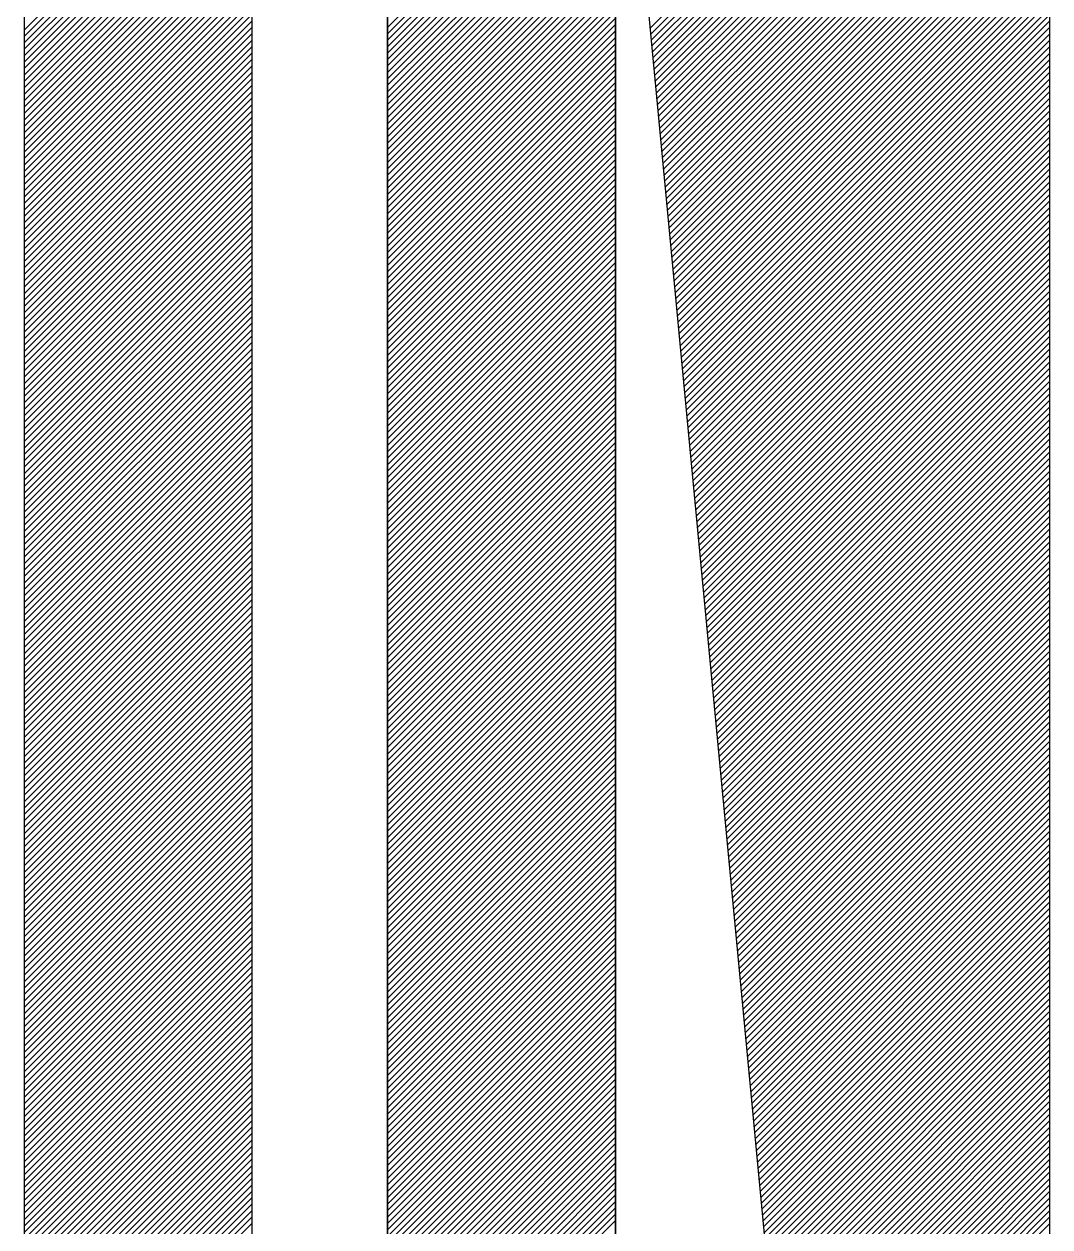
# Model space of a CAD drawing. Header units: inches. Extents: x 985 to 11353, y 526 to 2181.
# Drawn here: x 5990.743 to 5994.973, y 1159.216 to 1164.176 of the extents above; entities that cross this region are included whole.
import ezdxf

# ---------------------------------------------------------------- set-up
doc = ezdxf.new("R2010")
doc.units = ezdxf.units.IN
doc.header["$MEASUREMENT"] = 0
doc.layers.add('CABLE ROUTE FOR TOTAL PLANE-EMBED 2_DWG$0$SILICAGEL BORDER', color=7, linetype='Continuous')
doc.layers.add('ONDOCS', color=7, linetype='Continuous', lineweight=0)

# ---------------------------------------------------------------- blocks, each defined once
blk = doc.blocks.new('240A1')
at = {"layer": 'ONDOCS', "color": 7, "linetype": 'Continuous', "lineweight": -3, "ltscale": 100}
for p, q in [((1046100.4096, 286297.9163), (1046101.289, 286298.7958)), ((1046100.4108, 286297.9034), (1046101.289, 286298.7816)), ((1046100.412, 286297.8905), (1046101.289, 286298.7675)), ((1046100.4133, 286297.8776), (1046101.289, 286298.7533)), ((1046100.4145, 286297.8646), (1046101.289, 286298.7392)), ((1046100.4157, 286297.8517), (1046101.289, 286298.7251)), ((1046100.4169, 286297.8388), (1046101.289, 286298.7109)), ((1046100.4182, 286297.8259), (1046101.289, 286298.6968)), ((1046100.4194, 286297.813), (1046101.289, 286298.6826)), ((1046100.4206, 286297.8001), (1046101.289, 286298.6685)), ((1046100.4218, 286297.7871), (1046101.289, 286298.6543)), ((1046100.4231, 286297.7742), (1046101.289, 286298.6402)), ((1046100.4243, 286297.7613), (1046101.289, 286298.6261)), ((1046100.4255, 286297.7484), (1046101.289, 286298.6119)), ((1046100.4267, 286297.7355), (1046101.289, 286298.5978)), ((1046100.428, 286297.7225), (1046101.289, 286298.5836)), ((1046100.4292, 286297.7096), (1046101.289, 286298.5695)), ((1046100.4304, 286297.6967), (1046101.289, 286298.5553)), ((1046100.4316, 286297.6838), (1046101.289, 286298.5412)), ((1046100.4329, 286297.6709), (1046101.289, 286298.5271)), ((1046100.4341, 286297.658), (1046101.289, 286298.5129)), ((1046100.4353, 286297.645), (1046101.289, 286298.4988)), ((1046100.4365, 286297.6321), (1046101.289, 286298.4846)), ((1046100.4378, 286297.6192), (1046101.289, 286298.4705)), ((1046100.439, 286297.6063), (1046101.289, 286298.4564)), ((1046099.8323, 286297.9188), (1046100.3335, 286298.4201)), ((1046100.4402, 286297.5934), (1046101.289, 286298.4422)), ((1046100.4414, 286297.5805), (1046101.289, 286298.4281)), ((1046099.0334, 286297.913), (1046099.5346, 286298.4143)), ((1046099.0334, 286297.8989), (1046099.5346, 286298.4002)), ((1046099.8323, 286297.9047), (1046100.3335, 286298.4059)), ((1046099.8323, 286297.8905), (1046100.3335, 286298.3918)), ((1046100.4427, 286297.5675), (1046101.289, 286298.4139)), ((1046100.4439, 286297.5546), (1046101.289, 286298.3998)), ((1046099.0334, 286297.8848), (1046099.5346, 286298.386)), ((1046099.0334, 286297.8706), (1046099.5346, 286298.3719)), ((1046099.8323, 286297.8764), (1046100.3335, 286298.3776)), ((1046100.4451, 286297.5417), (1046101.289, 286298.3856)), ((1046100.4463, 286297.5288), (1046101.289, 286298.3715)), ((1046099.0334, 286297.8565), (1046099.5346, 286298.3577)), ((1046099.0334, 286297.8423), (1046099.5346, 286298.3436)), ((1046099.8323, 286297.8622), (1046100.3335, 286298.3635)), ((1046099.8323, 286297.8481), (1046100.3335, 286298.3494)), ((1046100.4475, 286297.5159), (1046101.289, 286298.3574)), ((1046100.4488, 286297.503), (1046101.289, 286298.3432)), ((1046099.0334, 286297.8282), (1046099.5346, 286298.3295)), ((1046099.0334, 286297.814), (1046099.5346, 286298.3153)), ((1046099.8323, 286297.834), (1046100.3335, 286298.3352)), ((1046099.8323, 286297.8198), (1046100.3335, 286298.3211)), ((1046100.45, 286297.49), (1046101.289, 286298.3291)), ((1046100.4512, 286297.4771), (1046101.289, 286298.3149)), ((1046099.0334, 286297.7999), (1046099.5346, 286298.3012)), ((1046099.0334, 286297.7858), (1046099.5346, 286298.287)), ((1046099.8323, 286297.8057), (1046100.3335, 286298.3069)), ((1046099.8323, 286297.7915), (1046100.3335, 286298.2928)), ((1046100.4524, 286297.4642), (1046101.289, 286298.3008)), ((1046100.4537, 286297.4513), (1046101.289, 286298.2866)), ((1046099.0334, 286297.7716), (1046099.5346, 286298.2729)), ((1046099.0334, 286297.7575), (1046099.5346, 286298.2587)), ((1046099.8323, 286297.7774), (1046100.3335, 286298.2786)), ((1046099.8323, 286297.7632), (1046100.3335, 286298.2645)), ((1046100.4549, 286297.4384), (1046101.289, 286298.2725)), ((1046099.0334, 286297.7433), (1046099.5346, 286298.2446)), ((1046099.8323, 286297.7491), (1046100.3335, 286298.2504)), ((1046099.8323, 286297.735), (1046100.3335, 286298.2362)), ((1046100.4561, 286297.4254), (1046101.289, 286298.2584)), ((1046100.4573, 286297.4125), (1046101.289, 286298.2442)), ((1046099.0334, 286297.7292), (1046099.5346, 286298.2305)), ((1046099.0334, 286297.7151), (1046099.5346, 286298.2163)), ((1046099.8323, 286297.7208), (1046100.3335, 286298.2221)), ((1046099.8323, 286297.7067), (1046100.3335, 286298.2079)), ((1046100.4586, 286297.3996), (1046101.289, 286298.2301)), ((1046100.4598, 286297.3867), (1046101.289, 286298.2159)), ((1046099.0334, 286297.7009), (1046099.5346, 286298.2022)), ((1046099.0334, 286297.6868), (1046099.5346, 286298.188)), ((1046099.8323, 286297.6925), (1046100.3335, 286298.1938)), ((1046099.8323, 286297.6784), (1046100.3335, 286298.1797)), ((1046100.461, 286297.3738), (1046101.289, 286298.2018)), ((1046100.4622, 286297.3609), (1046101.289, 286298.1877)), ((1046099.0334, 286297.6726), (1046099.5346, 286298.1739)), ((1046099.0334, 286297.6585), (1046099.5346, 286298.1597)), ((1046099.8323, 286297.6642), (1046100.3335, 286298.1655)), ((1046100.4635, 286297.3479), (1046101.289, 286298.1735)), ((1046100.4647, 286297.335), (1046101.289, 286298.1594)), ((1046099.0334, 286297.6443), (1046099.5346, 286298.1456)), ((1046099.0334, 286297.6302), (1046099.5346, 286298.1315)), ((1046099.8323, 286297.6501), (1046100.3335, 286298.1514)), ((1046099.8323, 286297.636), (1046100.3335, 286298.1372)), ((1046100.4659, 286297.3221), (1046101.289, 286298.1452)), ((1046100.4671, 286297.3092), (1046101.289, 286298.1311)), ((1046099.0334, 286297.6161), (1046099.5346, 286298.1173)), ((1046099.0334, 286297.6019), (1046099.5346, 286298.1032)), ((1046099.8323, 286297.6218), (1046100.3335, 286298.1231)), ((1046099.8323, 286297.6077), (1046100.3335, 286298.1089)), ((1046100.4684, 286297.2963), (1046101.289, 286298.1169)), ((1046100.4696, 286297.2834), (1046101.289, 286298.1028)), ((1046099.0334, 286297.5878), (1046099.5346, 286298.089)), ((1046099.0334, 286297.5736), (1046099.5346, 286298.0749)), ((1046099.8323, 286297.5935), (1046100.3335, 286298.0948)), ((1046099.8323, 286297.5794), (1046100.3335, 286298.0807)), ((1046100.4708, 286297.2704), (1046101.289, 286298.0887)), ((1046100.472, 286297.2575), (1046101.289, 286298.0745)), ((1046099.0334, 286297.5595), (1046099.5346, 286298.0608)), ((1046099.8323, 286297.5653), (1046100.3335, 286298.0665)), ((1046099.8323, 286297.5511), (1046100.3335, 286298.0524)), ((1046100.4733, 286297.2446), (1046101.289, 286298.0604)), ((1046099.0334, 286297.5453), (1046099.5346, 286298.0466)), ((1046099.0334, 286297.5312), (1046099.5346, 286298.0325)), ((1046099.8323, 286297.537), (1046100.3335, 286298.0382)), ((1046099.8323, 286297.5228), (1046100.3335, 286298.0241)), ((1046100.4745, 286297.2317), (1046101.289, 286298.0462)), ((1046100.4757, 286297.2188), (1046101.289, 286298.0321)), ((1046099.0334, 286297.5171), (1046099.5346, 286298.0183)), ((1046099.0334, 286297.5029), (1046099.5346, 286298.0042)), ((1046099.8323, 286297.5087), (1046100.3335, 286298.0099)), ((1046099.8323, 286297.4945), (1046100.3335, 286297.9958)), ((1046100.4769, 286297.2058), (1046101.289, 286298.0179)), ((1046100.4782, 286297.1929), (1046101.289, 286298.0038)), ((1046099.0334, 286297.4888), (1046099.5346, 286297.99)), ((1046099.0334, 286297.4746), (1046099.5346, 286297.9759)), ((1046099.8323, 286297.4804), (1046100.3335, 286297.9817)), ((1046099.8323, 286297.4663), (1046100.3335, 286297.9675)), ((1046100.4794, 286297.18), (1046101.289, 286297.9897)), ((1046100.4806, 286297.1671), (1046101.289, 286297.9755)), ((1046099.0334, 286297.4605), (1046099.5346, 286297.9618)), ((1046099.0334, 286297.4464), (1046099.5346, 286297.9476)), ((1046099.8323, 286297.4521), (1046100.3335, 286297.9534)), ((1046100.4818, 286297.1542), (1046101.289, 286297.9614)), ((1046100.4831, 286297.1413), (1046101.289, 286297.9472)), ((1046099.0334, 286297.4322), (1046099.5346, 286297.9335)), ((1046099.0334, 286297.4181), (1046099.5346, 286297.9193)), ((1046099.8323, 286297.438), (1046100.3335, 286297.9392)), ((1046099.8323, 286297.4238), (1046100.3335, 286297.9251)), ((1046100.4843, 286297.1283), (1046101.289, 286297.9331)), ((1046100.4855, 286297.1154), (1046101.289, 286297.919)), ((1046099.0334, 286297.4039), (1046099.5346, 286297.9052)), ((1046099.0334, 286297.3898), (1046099.5346, 286297.891)), ((1046099.8323, 286297.4097), (1046100.3335, 286297.9109)), ((1046099.8323, 286297.3955), (1046100.3335, 286297.8968)), ((1046100.4867, 286297.1025), (1046101.289, 286297.9048)), ((1046100.488, 286297.0896), (1046101.289, 286297.8907)), ((1046099.0334, 286297.3756), (1046099.5346, 286297.8769)), ((1046099.0334, 286297.3615), (1046099.5346, 286297.8628)), ((1046099.8323, 286297.3814), (1046100.3335, 286297.8827)), ((1046099.8323, 286297.3673), (1046100.3335, 286297.8685)), ((1046100.4892, 286297.0767), (1046101.289, 286297.8765)), ((1046100.4904, 286297.0638), (1046101.289, 286297.8624)), ((1046099.0334, 286297.3474), (1046099.5346, 286297.8486)), ((1046099.8323, 286297.3531), (1046100.3335, 286297.8544)), ((1046099.8323, 286297.339), (1046100.3335, 286297.8402)), ((1046100.4916, 286297.0508), (1046101.289, 286297.8482)), ((1046099.0334, 286297.3332), (1046099.5346, 286297.8345)), ((1046099.0334, 286297.3191), (1046099.5346, 286297.8203)), ((1046099.8323, 286297.3248), (1046100.3335, 286297.8261)), ((1046099.8323, 286297.3107), (1046100.3335, 286297.812)), ((1046100.4929, 286297.0379), (1046101.289, 286297.8341)), ((1046100.4941, 286297.025), (1046101.289, 286297.82)), ((1046099.0334, 286297.3049), (1046099.5346, 286297.8062)), ((1046099.0334, 286297.2908), (1046099.5346, 286297.7921)), ((1046099.8323, 286297.2966), (1046100.3335, 286297.7978)), ((1046099.8323, 286297.2824), (1046100.3335, 286297.7837)), ((1046100.4953, 286297.0121), (1046101.289, 286297.8058)), ((1046100.4965, 286296.9992), (1046101.289, 286297.7917)), ((1046099.0334, 286297.2766), (1046099.5346, 286297.7779)), ((1046099.0334, 286297.2625), (1046099.5346, 286297.7638)), ((1046099.8323, 286297.2683), (1046100.3335, 286297.7695)), ((1046100.4978, 286296.9862), (1046101.289, 286297.7775)), ((1046100.499, 286296.9733), (1046101.289, 286297.7634)), ((1046099.0334, 286297.2484), (1046099.5346, 286297.7496)), ((1046099.0334, 286297.2342), (1046099.5346, 286297.7355)), ((1046099.8323, 286297.2541), (1046100.3335, 286297.7554)), ((1046099.8323, 286297.24), (1046100.3335, 286297.7412)), ((1046100.5002, 286296.9604), (1046101.289, 286297.7492)), ((1046100.5014, 286296.9475), (1046101.289, 286297.7351)), ((1046099.0334, 286297.2201), (1046099.5346, 286297.7213)), ((1046099.0334, 286297.2059), (1046099.5346, 286297.7072)), ((1046099.8323, 286297.2258), (1046100.3335, 286297.7271)), ((1046099.8323, 286297.2117), (1046100.3335, 286297.713)), ((1046100.5027, 286296.9346), (1046101.289, 286297.721)), ((1046100.5039, 286296.9217), (1046101.289, 286297.7068)), ((1046099.0334, 286297.1918), (1046099.5346, 286297.6931)), ((1046099.0334, 286297.1777), (1046099.5346, 286297.6789)), ((1046099.8323, 286297.1976), (1046100.3335, 286297.6988)), ((1046099.8323, 286297.1834), (1046100.3335, 286297.6847)), ((1046100.5051, 286296.9087), (1046101.289, 286297.6927)), ((1046100.5063, 286296.8958), (1046101.289, 286297.6785)), ((1046099.0334, 286297.1635), (1046099.5346, 286297.6648)), ((1046099.0334, 286297.1494), (1046099.5346, 286297.6506)), ((1046099.8323, 286297.1693), (1046100.3335, 286297.6705)), ((1046099.8323, 286297.1551), (1046100.3335, 286297.6564)), ((1046100.5076, 286296.8829), (1046101.289, 286297.6644)), ((1046100.5088, 286296.87), (1046101.289, 286297.6503)), ((1046099.0334, 286297.1352), (1046099.5346, 286297.6365)), ((1046099.8323, 286297.141), (1046100.3335, 286297.6422)), ((1046099.8323, 286297.1268), (1046100.3335, 286297.6281)), ((1046100.51, 286296.8571), (1046101.289, 286297.6361)), ((1046099.0334, 286297.1211), (1046099.5346, 286297.6223)), ((1046099.0334, 286297.1069), (1046099.5346, 286297.6082)), ((1046099.8323, 286297.1127), (1046100.3335, 286297.614)), ((1046099.8323, 286297.0986), (1046100.3335, 286297.5998)), ((1046100.5112, 286296.8442), (1046101.289, 286297.622)), ((1046100.5125, 286296.8312), (1046101.289, 286297.6078)), ((1046099.0334, 286297.0928), (1046099.5346, 286297.5941)), ((1046099.0334, 286297.0787), (1046099.5346, 286297.5799)), ((1046099.8323, 286297.0844), (1046100.3335, 286297.5857)), ((1046099.8323, 286297.0703), (1046100.3335, 286297.5715)), ((1046100.5137, 286296.8183), (1046101.289, 286297.5937)), ((1046100.5149, 286296.8054), (1046101.289, 286297.5795)), ((1046099.0334, 286297.0645), (1046099.5346, 286297.5658)), ((1046099.0334, 286297.0504), (1046099.5346, 286297.5516)), ((1046099.8323, 286297.0561), (1046100.3335, 286297.5574)), ((1046100.5161, 286296.7925), (1046101.289, 286297.5654)), ((1046100.5174, 286296.7796), (1046101.289, 286297.5513)), ((1046099.0334, 286297.0362), (1046099.5346, 286297.5375)), ((1046099.0334, 286297.0221), (1046099.5346, 286297.5233)), ((1046099.8323, 286297.042), (1046100.3335, 286297.5433)), ((1046099.8323, 286297.0279), (1046100.3335, 286297.5291)), ((1046100.5186, 286296.7667), (1046101.289, 286297.5371)), ((1046100.5198, 286296.7537), (1046101.289, 286297.523)), ((1046099.0334, 286297.0079), (1046099.5346, 286297.5092)), ((1046099.0334, 286296.9938), (1046099.5346, 286297.4951)), ((1046099.8323, 286297.0137), (1046100.3335, 286297.515)), ((1046099.8323, 286296.9996), (1046100.3335, 286297.5008)), ((1046100.521, 286296.7408), (1046101.289, 286297.5088)), ((1046100.5222, 286296.7279), (1046101.289, 286297.4947)), ((1046099.0334, 286296.9797), (1046099.5346, 286297.4809)), ((1046099.0334, 286296.9655), (1046099.5346, 286297.4668)), ((1046099.8323, 286296.9854), (1046100.3335, 286297.4867)), ((1046099.8323, 286296.9713), (1046100.3335, 286297.4725)), ((1046100.5235, 286296.715), (1046101.289, 286297.4805)), ((1046100.5247, 286296.7021), (1046101.289, 286297.4664)), ((1046099.0334, 286296.9514), (1046099.5346, 286297.4526)), ((1046099.0334, 286296.9372), (1046099.5346, 286297.4385)), ((1046099.8323, 286296.9571), (1046100.3335, 286297.4584)), ((1046099.8323, 286296.943), (1046100.3335, 286297.4443)), ((1046100.5259, 286296.6891), (1046101.289, 286297.4523)), ((1046099.0334, 286296.9231), (1046099.5346, 286297.4244)), ((1046099.8323, 286296.9289), (1046100.3335, 286297.4301)), ((1046099.8323, 286296.9147), (1046100.3335, 286297.416)), ((1046100.5271, 286296.6762), (1046101.289, 286297.4381)), ((1046100.5284, 286296.6633), (1046101.289, 286297.424)), ((1046099.0334, 286296.909), (1046099.5346, 286297.4102)), ((1046099.0334, 286296.8948), (1046099.5346, 286297.3961)), ((1046099.8323, 286296.9006), (1046100.3335, 286297.4018)), ((1046099.8323, 286296.8864), (1046100.3335, 286297.3877)), ((1046100.5296, 286296.6504), (1046101.289, 286297.4098)), ((1046100.5308, 286296.6375), (1046101.289, 286297.3957)), ((1046099.0334, 286296.8807), (1046099.5346, 286297.3819)), ((1046099.0334, 286296.8665), (1046099.5346, 286297.3678)), ((1046099.8323, 286296.8723), (1046100.3335, 286297.3735)), ((1046099.8323, 286296.8581), (1046100.3335, 286297.3594)), ((1046100.532, 286296.6246), (1046101.289, 286297.3816)), ((1046100.5333, 286296.6116), (1046101.289, 286297.3674)), ((1046099.0334, 286296.8524), (1046099.5346, 286297.3536)), ((1046099.0334, 286296.8382), (1046099.5346, 286297.3395)), ((1046099.8323, 286296.844), (1046100.3335, 286297.3453)), ((1046100.5345, 286296.5987), (1046101.289, 286297.3533)), ((1046100.5357, 286296.5858), (1046101.289, 286297.3391)), ((1046099.0334, 286296.8241), (1046099.5346, 286297.3254)), ((1046099.0334, 286296.81), (1046099.5346, 286297.3112)), ((1046099.8323, 286296.8299), (1046100.3335, 286297.3311)), ((1046099.8323, 286296.8157), (1046100.3335, 286297.317)), ((1046100.5369, 286296.5729), (1046101.289, 286297.325)), ((1046100.5382, 286296.56), (1046101.289, 286297.3108)), ((1046099.0334, 286296.7958), (1046099.5346, 286297.2971)), ((1046099.0334, 286296.7817), (1046099.5346, 286297.2829)), ((1046099.8323, 286296.8016), (1046100.3335, 286297.3028)), ((1046099.8323, 286296.7874), (1046100.3335, 286297.2887)), ((1046100.5394, 286296.5471), (1046101.289, 286297.2967)), ((1046100.5406, 286296.5341), (1046101.289, 286297.2826)), ((1046099.0334, 286296.7675), (1046099.5346, 286297.2688)), ((1046099.0334, 286296.7534), (1046099.5346, 286297.2546)), ((1046099.8323, 286296.7733), (1046100.3335, 286297.2746)), ((1046099.8323, 286296.7592), (1046100.3335, 286297.2604)), ((1046100.5418, 286296.5212), (1046101.289, 286297.2684)), ((1046100.5431, 286296.5083), (1046101.289, 286297.2543)), ((1046099.0334, 286296.7392), (1046099.5346, 286297.2405)), ((1046099.8323, 286296.745), (1046100.3335, 286297.2463)), ((1046099.8323, 286296.7309), (1046100.3335, 286297.2321)), ((1046100.5443, 286296.4954), (1046101.289, 286297.2401)), ((1046099.0334, 286296.7251), (1046099.5346, 286297.2264)), ((1046099.0334, 286296.711), (1046099.5346, 286297.2122)), ((1046099.8323, 286296.7167), (1046100.3335, 286297.218)), ((1046099.8323, 286296.7026), (1046100.3335, 286297.2038)), ((1046100.5455, 286296.4825), (1046101.289, 286297.226)), ((1046100.5467, 286296.4695), (1046101.289, 286297.2118)), ((1046099.0334, 286296.6968), (1046099.5346, 286297.1981)), ((1046099.0334, 286296.6827), (1046099.5346, 286297.1839)), ((1046099.8323, 286296.6884), (1046100.3335, 286297.1897)), ((1046099.8323, 286296.6743), (1046100.3335, 286297.1756)), ((1046100.548, 286296.4566), (1046101.289, 286297.1977)), ((1046100.5492, 286296.4437), (1046101.289, 286297.1836)), ((1046099.0334, 286296.6685), (1046099.5346, 286297.1698)), ((1046099.0334, 286296.6544), (1046099.5346, 286297.1557)), ((1046099.8323, 286296.6602), (1046100.3335, 286297.1614)), ((1046100.5504, 286296.4308), (1046101.289, 286297.1694)), ((1046100.5516, 286296.4179), (1046101.289, 286297.1553)), ((1046099.0334, 286296.6403), (1046099.5346, 286297.1415)), ((1046099.0334, 286296.6261), (1046099.5346, 286297.1274)), ((1046099.8323, 286296.646), (1046100.3335, 286297.1473)), ((1046099.8323, 286296.6319), (1046100.3335, 286297.1331)), ((1046100.5529, 286296.405), (1046101.289, 286297.1411)), ((1046100.5541, 286296.392), (1046101.289, 286297.127)), ((1046099.0334, 286296.612), (1046099.5346, 286297.1132)), ((1046099.0334, 286296.5978), (1046099.5346, 286297.0991)), ((1046099.8323, 286296.6177), (1046100.3335, 286297.119)), ((1046099.8323, 286296.6036), (1046100.3335, 286297.1048)), ((1046100.5553, 286296.3791), (1046101.289, 286297.1129)), ((1046100.5565, 286296.3662), (1046101.289, 286297.0987)), ((1046099.0334, 286296.5837), (1046099.5346, 286297.0849)), ((1046099.0334, 286296.5695), (1046099.5346, 286297.0708)), ((1046099.8323, 286296.5894), (1046100.3335, 286297.0907)), ((1046099.8323, 286296.5753), (1046100.3335, 286297.0766)), ((1046100.5578, 286296.3533), (1046101.289, 286297.0846)), ((1046100.559, 286296.3404), (1046101.289, 286297.0704)), ((1046099.0334, 286296.5554), (1046099.5346, 286297.0567)), ((1046099.0334, 286296.5413), (1046099.5346, 286297.0425)), ((1046099.8323, 286296.5612), (1046100.3335, 286297.0624)), ((1046099.8323, 286296.547), (1046100.3335, 286297.0483)), ((1046100.5602, 286296.3275), (1046101.289, 286297.0563)), ((1046100.5614, 286296.3145), (1046101.289, 286297.0421)), ((1046099.0334, 286296.5271), (1046099.5346, 286297.0284)), ((1046099.8323, 286296.5329), (1046100.3335, 286297.0341)), ((1046099.8323, 286296.5187), (1046100.3335, 286297.02)), ((1046100.5627, 286296.3016), (1046101.289, 286297.028)), ((1046099.0334, 286296.513), (1046099.5346, 286297.0142)), ((1046099.0334, 286296.4988), (1046099.5346, 286297.0001)), ((1046099.8323, 286296.5046), (1046100.3335, 286297.0059)), ((1046099.8323, 286296.4905), (1046100.3335, 286296.9917)), ((1046100.5639, 286296.2887), (1046101.289, 286297.0139)), ((1046100.5651, 286296.2758), (1046101.289, 286296.9997)), ((1046099.0334, 286296.4847), (1046099.5346, 286296.9859)), ((1046099.0334, 286296.4705), (1046099.5346, 286296.9718)), ((1046099.8323, 286296.4763), (1046100.3335, 286296.9776)), ((1046099.8323, 286296.4622), (1046100.3335, 286296.9634)), ((1046100.5663, 286296.2629), (1046101.289, 286296.9856)), ((1046100.5676, 286296.2499), (1046101.289, 286296.9714)), ((1046099.0334, 286296.4564), (1046099.5346, 286296.9577)), ((1046099.0334, 286296.4423), (1046099.5346, 286296.9435)), ((1046099.8323, 286296.448), (1046100.3335, 286296.9493)), ((1046100.5688, 286296.237), (1046101.289, 286296.9573)), ((1046100.57, 286296.2241), (1046101.289, 286296.9431)), ((1046099.0334, 286296.4281), (1046099.5346, 286296.9294)), ((1046099.0334, 286296.414), (1046099.5346, 286296.9152)), ((1046099.8323, 286296.4339), (1046100.3335, 286296.9351)), ((1046099.8323, 286296.4197), (1046100.3335, 286296.921)), ((1046100.5712, 286296.2112), (1046101.289, 286296.929)), ((1046100.5725, 286296.1983), (1046101.289, 286296.9149)), ((1046099.0334, 286296.3998), (1046099.5346, 286296.9011)), ((1046099.0334, 286296.3857), (1046099.5346, 286296.887)), ((1046099.8323, 286296.4056), (1046100.3335, 286296.9069)), ((1046099.8323, 286296.3915), (1046100.3335, 286296.8927)), ((1046100.5737, 286296.1854), (1046101.289, 286296.9007)), ((1046100.5749, 286296.1724), (1046101.289, 286296.8866)), ((1046099.0334, 286296.3716), (1046099.5346, 286296.8728)), ((1046099.0334, 286296.3574), (1046099.5346, 286296.8587)), ((1046099.8323, 286296.3773), (1046100.3335, 286296.8786)), ((1046099.8323, 286296.3632), (1046100.3335, 286296.8644)), ((1046100.5761, 286296.1595), (1046101.289, 286296.8724)), ((1046100.5774, 286296.1466), (1046101.289, 286296.8583)), ((1046099.0334, 286296.3433), (1046099.5346, 286296.8445)), ((1046099.0334, 286296.3291), (1046099.5346, 286296.8304)), ((1046099.8323, 286296.349), (1046100.3335, 286296.8503)), ((1046099.8323, 286296.3349), (1046100.3335, 286296.8361)), ((1046100.5786, 286296.1337), (1046101.289, 286296.8442)), ((1046100.5798, 286296.1208), (1046101.289, 286296.83)), ((1046099.0334, 286296.315), (1046099.5346, 286296.8162)), ((1046099.8323, 286296.3207), (1046100.3335, 286296.822)), ((1046099.8323, 286296.3066), (1046100.3335, 286296.8079)), ((1046100.581, 286296.1079), (1046101.289, 286296.8159)), ((1046099.0334, 286296.3008), (1046099.5346, 286296.8021)), ((1046099.0334, 286296.2867), (1046099.5346, 286296.788)), ((1046099.8323, 286296.2925), (1046100.3335, 286296.7937)), ((1046099.8323, 286296.2783), (1046100.3335, 286296.7796)), ((1046100.5823, 286296.0949), (1046101.289, 286296.8017)), ((1046100.5835, 286296.082), (1046101.289, 286296.7876)), ((1046099.0334, 286296.2726), (1046099.5346, 286296.7738)), ((1046099.0334, 286296.2584), (1046099.5346, 286296.7597)), ((1046099.8323, 286296.2642), (1046100.3335, 286296.7654)), ((1046099.8323, 286296.25), (1046100.3335, 286296.7513)), ((1046100.5847, 286296.0691), (1046101.289, 286296.7734)), ((1046100.5859, 286296.0562), (1046101.289, 286296.7593)), ((1046099.0334, 286296.2443), (1046099.5346, 286296.7455)), ((1046099.0334, 286296.2301), (1046099.5346, 286296.7314)), ((1046099.8323, 286296.2359), (1046100.3335, 286296.7372)), ((1046100.5872, 286296.0433), (1046101.289, 286296.7452)), ((1046100.5884, 286296.0304), (1046101.289, 286296.731)), ((1046099.0334, 286296.216), (1046099.5346, 286296.7172)), ((1046099.0334, 286296.2018), (1046099.5346, 286296.7031)), ((1046099.8323, 286296.2218), (1046100.3335, 286296.723)), ((1046099.8323, 286296.2076), (1046100.3335, 286296.7089)), ((1046100.5896, 286296.0174), (1046101.289, 286296.7169)), ((1046100.5908, 286296.0045), (1046101.289, 286296.7027)), ((1046099.0334, 286296.1877), (1046099.5346, 286296.689)), ((1046099.0334, 286296.1736), (1046099.5346, 286296.6748)), ((1046099.8323, 286296.1935), (1046100.3335, 286296.6947)), ((1046099.8323, 286296.1793), (1046100.3335, 286296.6806)), ((1046100.5921, 286295.9916), (1046101.289, 286296.6886)), ((1046100.5933, 286295.9787), (1046101.289, 286296.6744)), ((1046099.0334, 286296.1594), (1046099.5346, 286296.6607)), ((1046099.0334, 286296.1453), (1046099.5346, 286296.6465)), ((1046099.8323, 286296.1652), (1046100.3335, 286296.6664)), ((1046099.8323, 286296.151), (1046100.3335, 286296.6523)), ((1046100.5945, 286295.9658), (1046101.289, 286296.6603)), ((1046100.5957, 286295.9528), (1046101.289, 286296.6462)), ((1046099.0334, 286296.1311), (1046099.5346, 286296.6324)), ((1046099.8323, 286296.1369), (1046100.3335, 286296.6382)), ((1046099.8323, 286296.1228), (1046100.3335, 286296.624)), ((1046100.597, 286295.9399), (1046101.289, 286296.632)), ((1046099.0334, 286296.117), (1046099.5346, 286296.6183)), ((1046099.0334, 286296.1029), (1046099.5346, 286296.6041)), ((1046099.8323, 286296.1086), (1046100.3335, 286296.6099)), ((1046099.8323, 286296.0945), (1046100.3335, 286296.5957)), ((1046100.5982, 286295.927), (1046101.289, 286296.6179)), ((1046100.5994, 286295.9141), (1046101.289, 286296.6037)), ((1046099.0334, 286296.0887), (1046099.5346, 286296.59)), ((1046099.0334, 286296.0746), (1046099.5346, 286296.5758)), ((1046099.8323, 286296.0803), (1046100.3335, 286296.5816)), ((1046099.8323, 286296.0662), (1046100.3335, 286296.5674)), ((1046100.6006, 286295.9012), (1046101.289, 286296.5896)), ((1046100.6018, 286295.8883), (1046101.289, 286296.5755)), ((1046099.0334, 286296.0604), (1046099.5346, 286296.5617)), ((1046099.0334, 286296.0463), (1046099.5346, 286296.5475)), ((1046099.8323, 286296.052), (1046100.3335, 286296.5533)), ((1046099.8323, 286296.0379), (1046100.3335, 286296.5392)), ((1046100.6031, 286295.8753), (1046101.289, 286296.5613)), ((1046100.6043, 286295.8624), (1046101.289, 286296.5472)), ((1046099.0334, 286296.0321), (1046099.5346, 286296.5334)), ((1046099.0334, 286296.018), (1046099.5346, 286296.5193)), ((1046099.8323, 286296.0238), (1046100.3335, 286296.525)), ((1046100.6055, 286295.8495), (1046101.289, 286296.533)), ((1046100.6067, 286295.8366), (1046101.289, 286296.5189)), ((1046099.0334, 286296.0039), (1046099.5346, 286296.5051)), ((1046099.0334, 286295.9897), (1046099.5346, 286296.491)), ((1046099.8323, 286296.0096), (1046100.3335, 286296.5109)), ((1046099.8323, 286295.9955), (1046100.3335, 286296.4967)), ((1046100.608, 286295.8237), (1046101.289, 286296.5047)), ((1046100.6092, 286295.8108), (1046101.289, 286296.4906)), ((1046099.0334, 286295.9756), (1046099.5346, 286296.4768)), ((1046099.0334, 286295.9614), (1046099.5346, 286296.4627)), ((1046099.8323, 286295.9813), (1046100.3335, 286296.4826)), ((1046099.8323, 286295.9672), (1046100.3335, 286296.4685)), ((1046100.6104, 286295.7978), (1046101.289, 286296.4765)), ((1046100.6116, 286295.7849), (1046101.289, 286296.4623)), ((1046099.0334, 286295.9473), (1046099.5346, 286296.4485)), ((1046099.0334, 286295.9331), (1046099.5346, 286296.4344)), ((1046099.8323, 286295.9531), (1046100.3335, 286296.4543)), ((1046099.8323, 286295.9389), (1046100.3335, 286296.4402)), ((1046100.6129, 286295.772), (1046101.289, 286296.4482)), ((1046100.6141, 286295.7591), (1046101.289, 286296.434)), ((1046099.0334, 286295.919), (1046099.5346, 286296.4203)), ((1046099.8323, 286295.9248), (1046100.3335, 286296.426)), ((1046099.8323, 286295.9106), (1046100.3335, 286296.4119)), ((1046100.6153, 286295.7462), (1046101.289, 286296.4199)), ((1046099.0334, 286295.9049), (1046099.5346, 286296.4061)), ((1046099.0334, 286295.8907), (1046099.5346, 286296.392)), ((1046099.8323, 286295.8965), (1046100.3335, 286296.3977)), ((1046099.8323, 286295.8823), (1046100.3335, 286296.3836)), ((1046100.6165, 286295.7332), (1046101.289, 286296.4057)), ((1046100.6178, 286295.7203), (1046101.289, 286296.3916)), ((1046099.0334, 286295.8766), (1046099.5346, 286296.3778)), ((1046099.0334, 286295.8624), (1046099.5346, 286296.3637)), ((1046099.8323, 286295.8682), (1046100.3335, 286296.3695)), ((1046099.8323, 286295.8541), (1046100.3335, 286296.3553)), ((1046100.619, 286295.7074), (1046101.289, 286296.3775)), ((1046100.6202, 286295.6945), (1046101.289, 286296.3633)), ((1046099.0334, 286295.8483), (1046099.5346, 286296.3496)), ((1046099.0334, 286295.8342), (1046099.5346, 286296.3354)), ((1046099.8323, 286295.8399), (1046100.3335, 286296.3412)), ((1046100.6214, 286295.6816), (1046101.289, 286296.3492)), ((1046100.6227, 286295.6687), (1046101.289, 286296.335)), ((1046099.0334, 286295.82), (1046099.5346, 286296.3213)), ((1046099.0334, 286295.8059), (1046099.5346, 286296.3071)), ((1046099.8323, 286295.8258), (1046100.3335, 286296.327)), ((1046099.8323, 286295.8116), (1046100.3335, 286296.3129)), ((1046100.6239, 286295.6557), (1046101.289, 286296.3209)), ((1046100.6251, 286295.6428), (1046101.289, 286296.3067)), ((1046099.0334, 286295.7917), (1046099.5346, 286296.293)), ((1046099.0334, 286295.7776), (1046099.5346, 286296.2788)), ((1046099.8323, 286295.7975), (1046100.3335, 286296.2987)), ((1046099.8323, 286295.7833), (1046100.3335, 286296.2846)), ((1046100.6263, 286295.6299), (1046101.289, 286296.2926)), ((1046100.6276, 286295.617), (1046101.289, 286296.2785)), ((1046099.0334, 286295.7634), (1046099.5346, 286296.2647)), ((1046099.0334, 286295.7493), (1046099.5346, 286296.2506)), ((1046099.8323, 286295.7692), (1046100.3335, 286296.2705)), ((1046099.8323, 286295.7551), (1046100.3335, 286296.2563)), ((1046100.6288, 286295.6041), (1046101.289, 286296.2643)), ((1046100.63, 286295.5912), (1046101.289, 286296.2502)), ((1046099.0334, 286295.7352), (1046099.5346, 286296.2364)), ((1046099.0334, 286295.721), (1046099.5346, 286296.2223)), ((1046099.8323, 286295.7409), (1046100.3335, 286296.2422)), ((1046099.8323, 286295.7268), (1046100.3335, 286296.228)), ((1046100.6312, 286295.5782), (1046101.289, 286296.236)), ((1046100.6325, 286295.5653), (1046101.289, 286296.2219)), ((1046099.0334, 286295.7069), (1046099.5346, 286296.2081)), ((1046099.8323, 286295.7126), (1046100.3335, 286296.2139)), ((1046099.8323, 286295.6985), (1046100.3335, 286296.1998)), ((1046100.6337, 286295.5524), (1046101.289, 286296.2078)), ((1046099.0334, 286295.6927), (1046099.5346, 286296.194)), ((1046099.0334, 286295.6786), (1046099.5346, 286296.1798)), ((1046099.8323, 286295.6843), (1046100.3335, 286296.1856)), ((1046099.8323, 286295.6702), (1046100.3335, 286296.1715)), ((1046100.6349, 286295.5395), (1046101.289, 286296.1936)), ((1046100.6361, 286295.5266), (1046101.289, 286296.1795)), ((1046099.0334, 286295.6644), (1046099.5346, 286296.1657)), ((1046099.0334, 286295.6503), (1046099.5346, 286296.1516)), ((1046099.8323, 286295.6561), (1046100.3335, 286296.1573)), ((1046099.8323, 286295.6419), (1046100.3335, 286296.1432)), ((1046100.6374, 286295.5136), (1046101.289, 286296.1653)), ((1046100.6386, 286295.5007), (1046101.289, 286296.1512)), ((1046099.0334, 286295.6362), (1046099.5346, 286296.1374)), ((1046099.0334, 286295.622), (1046099.5346, 286296.1233)), ((1046099.8323, 286295.6278), (1046100.3335, 286296.129)), ((1046100.6398, 286295.4878), (1046101.289, 286296.137)), ((1046100.641, 286295.4749), (1046101.289, 286296.1229)), ((1046099.0334, 286295.6079), (1046099.5346, 286296.1091)), ((1046099.0334, 286295.5937), (1046099.5346, 286296.095)), ((1046099.8323, 286295.6136), (1046100.3335, 286296.1149)), ((1046099.8323, 286295.5995), (1046100.3335, 286296.1008)), ((1046100.6423, 286295.462), (1046101.289, 286296.1088)), ((1046100.6435, 286295.4491), (1046101.289, 286296.0946)), ((1046099.0334, 286295.5796), (1046099.5346, 286296.0809)), ((1046099.0334, 286295.5654), (1046099.5346, 286296.0667)), ((1046099.8323, 286295.5854), (1046100.3335, 286296.0866)), ((1046099.8323, 286295.5712), (1046100.3335, 286296.0725)), ((1046100.6447, 286295.4361), (1046101.289, 286296.0805)), ((1046100.6459, 286295.4232), (1046101.289, 286296.0663)), ((1046099.0334, 286295.5513), (1046099.5346, 286296.0526)), ((1046099.0334, 286295.5372), (1046099.5346, 286296.0384)), ((1046099.8323, 286295.5571), (1046100.3335, 286296.0583)), ((1046099.8323, 286295.5429), (1046100.3335, 286296.0442)), ((1046100.6472, 286295.4103), (1046101.289, 286296.0522)), ((1046100.6484, 286295.3974), (1046101.289, 286296.038)), ((1046099.0334, 286295.523), (1046099.5346, 286296.0243)), ((1046099.0334, 286295.5089), (1046099.5346, 286296.0101)), ((1046099.8323, 286295.5288), (1046100.3335, 286296.03)), ((1046099.8323, 286295.5146), (1046100.3335, 286296.0159)), ((1046100.6496, 286295.3845), (1046101.289, 286296.0239)), ((1046099.0334, 286295.4947), (1046099.5346, 286295.996)), ((1046099.8323, 286295.5005), (1046100.3335, 286296.0018)), ((1046099.8323, 286295.4864), (1046100.3335, 286295.9876)), ((1046100.6508, 286295.3716), (1046101.289, 286296.0098)), ((1046100.6521, 286295.3586), (1046101.289, 286295.9956)), ((1046099.0334, 286295.4806), (1046099.5346, 286295.9819)), ((1046099.0334, 286295.4665), (1046099.5346, 286295.9677)), ((1046099.8323, 286295.4722), (1046100.3335, 286295.9735)), ((1046099.8323, 286295.4581), (1046100.3335, 286295.9593)), ((1046100.6533, 286295.3457), (1046101.289, 286295.9815)), ((1046100.6545, 286295.3328), (1046101.289, 286295.9673)), ((1046099.0334, 286295.4523), (1046099.5346, 286295.9536)), ((1046099.0334, 286295.4382), (1046099.5346, 286295.9394)), ((1046099.8323, 286295.4439), (1046100.3335, 286295.9452)), ((1046099.8323, 286295.4298), (1046100.3335, 286295.9311)), ((1046100.6557, 286295.3199), (1046101.289, 286295.9532)), ((1046100.657, 286295.307), (1046101.289, 286295.9391)), ((1046099.0334, 286295.424), (1046099.5346, 286295.9253)), ((1046099.0334, 286295.4099), (1046099.5346, 286295.9111)), ((1046099.8323, 286295.4156), (1046100.3335, 286295.9169)), ((1046100.6582, 286295.2941), (1046101.289, 286295.9249)), ((1046100.6594, 286295.2811), (1046101.289, 286295.9108)), ((1046099.0334, 286295.3957), (1046099.5346, 286295.897)), ((1046099.0334, 286295.3816), (1046099.5346, 286295.8829)), ((1046099.8323, 286295.4015), (1046100.3335, 286295.9028)), ((1046099.8323, 286295.3874), (1046100.3335, 286295.8886)), ((1046100.6606, 286295.2682), (1046101.289, 286295.8966)), ((1046100.6619, 286295.2553), (1046101.289, 286295.8825)), ((1046099.0334, 286295.3675), (1046099.5346, 286295.8687)), ((1046099.0334, 286295.3533), (1046099.5346, 286295.8546)), ((1046099.8323, 286295.3732), (1046100.3335, 286295.8745)), ((1046099.8323, 286295.3591), (1046100.3335, 286295.8603)), ((1046100.6631, 286295.2424), (1046101.289, 286295.8683)), ((1046100.6643, 286295.2295), (1046101.289, 286295.8542)), ((1046099.0334, 286295.3392), (1046099.5346, 286295.8404)), ((1046099.0334, 286295.325), (1046099.5346, 286295.8263)), ((1046099.8323, 286295.3449), (1046100.3335, 286295.8462)), ((1046099.8323, 286295.3308), (1046100.3335, 286295.8321)), ((1046100.6655, 286295.2165), (1046101.289, 286295.8401)), ((1046100.6668, 286295.2036), (1046101.289, 286295.8259)), ((1046099.0334, 286295.3109), (1046099.5346, 286295.8122)), ((1046099.8323, 286295.3167), (1046100.3335, 286295.8179)), ((1046099.8323, 286295.3025), (1046100.3335, 286295.8038)), ((1046100.668, 286295.1907), (1046101.289, 286295.8118)), ((1046099.0334, 286295.2967), (1046099.5346, 286295.798)), ((1046099.0334, 286295.2826), (1046099.5346, 286295.7839)), ((1046099.8323, 286295.2884), (1046100.3335, 286295.7896)), ((1046099.8323, 286295.2742), (1046100.3335, 286295.7755)), ((1046100.6692, 286295.1778), (1046101.289, 286295.7976)), ((1046100.6704, 286295.1649), (1046101.289, 286295.7835)), ((1046099.0334, 286295.2685), (1046099.5346, 286295.7697)), ((1046099.0334, 286295.2543), (1046099.5346, 286295.7556)), ((1046099.8323, 286295.2601), (1046100.3335, 286295.7613)), ((1046099.8323, 286295.2459), (1046100.3335, 286295.7472)), ((1046100.6717, 286295.152), (1046101.289, 286295.7693)), ((1046100.6729, 286295.139), (1046101.289, 286295.7552)), ((1046099.0334, 286295.2402), (1046099.5346, 286295.7414)), ((1046099.0334, 286295.226), (1046099.5346, 286295.7273)), ((1046099.8323, 286295.2318), (1046100.3335, 286295.7331)), ((1046099.8323, 286295.2177), (1046100.3335, 286295.7189)), ((1046100.6741, 286295.1261), (1046101.289, 286295.7411)), ((1046100.6753, 286295.1132), (1046101.289, 286295.7269)), ((1046099.0334, 286295.2119), (1046099.5346, 286295.7132)), ((1046099.0334, 286295.1978), (1046099.5346, 286295.699)), ((1046099.8323, 286295.2035), (1046100.3335, 286295.7048)), ((1046100.6765, 286295.1003), (1046101.289, 286295.7128)), ((1046100.6778, 286295.0874), (1046101.289, 286295.6986)), ((1046099.0334, 286295.1836), (1046099.5346, 286295.6849)), ((1046099.0334, 286295.1695), (1046099.5346, 286295.6707)), ((1046099.8323, 286295.1894), (1046100.3335, 286295.6906)), ((1046099.8323, 286295.1752), (1046100.3335, 286295.6765)), ((1046100.679, 286295.0745), (1046101.289, 286295.6845)), ((1046100.6802, 286295.0615), (1046101.289, 286295.6704)), ((1046099.0334, 286295.1553), (1046099.5346, 286295.6566)), ((1046099.0334, 286295.1412), (1046099.5346, 286295.6424)), ((1046099.8323, 286295.1611), (1046100.3335, 286295.6624)), ((1046099.8323, 286295.1469), (1046100.3335, 286295.6482)), ((1046100.6814, 286295.0486), (1046101.289, 286295.6562)), ((1046100.6827, 286295.0357), (1046101.289, 286295.6421)), ((1046099.0334, 286295.127), (1046099.5346, 286295.6283)), ((1046099.0334, 286295.1129), (1046099.5346, 286295.6142)), ((1046099.8323, 286295.1328), (1046100.3335, 286295.6341)), ((1046099.8323, 286295.1187), (1046100.3335, 286295.6199)), ((1046100.6839, 286295.0228), (1046101.289, 286295.6279)), ((1046100.6851, 286295.0099), (1046101.289, 286295.6138)), ((1046099.0334, 286295.0988), (1046099.5346, 286295.6)), ((1046099.8323, 286295.1045), (1046100.3335, 286295.6058)), ((1046099.8323, 286295.0904), (1046100.3335, 286295.5916)), ((1046100.6863, 286294.9969), (1046101.289, 286295.5996)), ((1046099.0334, 286295.0846), (1046099.5346, 286295.5859)), ((1046099.0334, 286295.0705), (1046099.5346, 286295.5717)), ((1046099.8323, 286295.0762), (1046100.3335, 286295.5775)), ((1046099.8323, 286295.0621), (1046100.3335, 286295.5634)), ((1046100.6876, 286294.984), (1046101.289, 286295.5855)), ((1046100.6888, 286294.9711), (1046101.289, 286295.5714)), ((1046099.0334, 286295.0563), (1046099.5346, 286295.5576)), ((1046099.0334, 286295.0422), (1046099.5346, 286295.5435)), ((1046099.8323, 286295.048), (1046100.3335, 286295.5492)), ((1046099.8323, 286295.0338), (1046100.3335, 286295.5351)), ((1046100.69, 286294.9582), (1046101.289, 286295.5572)), ((1046100.6912, 286294.9453), (1046101.289, 286295.5431)), ((1046099.0334, 286295.028), (1046099.5346, 286295.5293)), ((1046099.0334, 286295.0139), (1046099.5346, 286295.5152)), ((1046099.8323, 286295.0197), (1046100.3335, 286295.5209)), ((1046100.6925, 286294.9324), (1046101.289, 286295.5289)), ((1046100.6937, 286294.9194), (1046101.289, 286295.5148)), ((1046099.0334, 286294.9998), (1046099.5346, 286295.501)), ((1046099.0334, 286294.9856), (1046099.5346, 286295.4869)), ((1046099.8323, 286295.0055), (1046100.3335, 286295.5068)), ((1046099.8323, 286294.9914), (1046100.3335, 286295.4926)), ((1046100.6949, 286294.9065), (1046101.289, 286295.5006)), ((1046100.6961, 286294.8936), (1046101.289, 286295.4865)), ((1046099.0334, 286294.9715), (1046099.5346, 286295.4727)), ((1046099.0334, 286294.9573), (1046099.5346, 286295.4586)), ((1046099.8323, 286294.9772), (1046100.3335, 286295.4785)), ((1046099.8323, 286294.9631), (1046100.3335, 286295.4644)), ((1046100.6974, 286294.8807), (1046101.289, 286295.4724)), ((1046100.6986, 286294.8678), (1046101.289, 286295.4582)), ((1046099.0334, 286294.9432), (1046099.5346, 286295.4445)), ((1046099.0334, 286294.9291), (1046099.5346, 286295.4303)), ((1046099.8323, 286294.949), (1046100.3335, 286295.4502)), ((1046099.8323, 286294.9348), (1046100.3335, 286295.4361)), ((1046100.6998, 286294.8549), (1046101.289, 286295.4441)), ((1046100.701, 286294.8419), (1046101.289, 286295.4299)), ((1046099.0334, 286294.9149), (1046099.5346, 286295.4162)), ((1046099.0334, 286294.9008), (1046099.5346, 286295.402)), ((1046099.8323, 286294.9207), (1046100.3335, 286295.4219)), ((1046099.8323, 286294.9065), (1046100.3335, 286295.4078)), ((1046100.7023, 286294.829), (1046101.289, 286295.4158)), ((1046100.7035, 286294.8161), (1046101.289, 286295.4017)), ((1046099.0334, 286294.8866), (1046099.5346, 286295.3879)), ((1046099.8323, 286294.8924), (1046100.3335, 286295.3936)), ((1046099.8323, 286294.8782), (1046100.3335, 286295.3795)), ((1046100.7047, 286294.8032), (1046101.289, 286295.3875)), ((1046099.0334, 286294.8725), (1046099.5346, 286295.3737)), ((1046099.0334, 286294.8583), (1046099.5346, 286295.3596)), ((1046099.8323, 286294.8641), (1046100.3335, 286295.3654)), ((1046099.8323, 286294.85), (1046100.3335, 286295.3512)), ((1046100.7059, 286294.7903), (1046101.289, 286295.3734)), ((1046100.7072, 286294.7773), (1046101.289, 286295.3592)), ((1046099.0334, 286294.8442), (1046099.5346, 286295.3455)), ((1046099.0334, 286294.8301), (1046099.5346, 286295.3313)), ((1046099.8323, 286294.8358), (1046100.3335, 286295.3371)), ((1046099.8323, 286294.8217), (1046100.3335, 286295.3229)), ((1046100.7084, 286294.7644), (1046101.289, 286295.3451)), ((1046100.7096, 286294.7515), (1046101.289, 286295.3309)), ((1046099.0334, 286294.8159), (1046099.5346, 286295.3172)), ((1046099.0334, 286294.8018), (1046099.5346, 286295.303)), ((1046099.8323, 286294.8075), (1046100.3335, 286295.3088)), ((1046100.7108, 286294.7386), (1046101.289, 286295.3168)), ((1046100.7121, 286294.7257), (1046101.289, 286295.3027)), ((1046099.0334, 286294.7876), (1046099.5346, 286295.2889)), ((1046099.8323, 286294.7934), (1046100.3335, 286295.2947)), ((1046100.7133, 286294.7128), (1046101.289, 286295.2885))]:
    blk.add_line(p, q, dxfattribs=at)
for points, knots in [([(1046100.3335, 286298.7187), (1046100.3335, 286297.0664), (1046100.3335, 286295.4141), (1046100.3335, 286293.7617), (1046100.1664, 286293.7617), (1046099.9993, 286293.7617), (1046099.8323, 286293.7617), (1046099.8323, 286297.6922), (1046099.8323, 286301.6226), (1046099.8323, 286305.5531), (1046099.9225, 286305.5957), (1046100.0112, 286305.6418), (1046100.1029, 286305.6809), (1046100.1798, 286305.7137), (1046100.2591, 286305.7407), (1046100.3372, 286305.7705), (1046100.4926, 286304.1695), (1046100.648, 286302.5684), (1046100.8034, 286300.9673), (1046100.8034, 286302.6186), (1046100.8034, 286304.2699), (1046100.8034, 286305.9212), (1046100.8929, 286305.9452), (1046100.9814, 286305.9733), (1046101.0717, 286305.9932), (1046101.1434, 286306.009), (1046101.2166, 286306.0183), (1046101.289, 286306.0308), (1046101.289, 286301.9411), (1046101.289, 286297.8514), (1046101.289, 286293.7617), (1046101.1272, 286293.7617), (1046100.9653, 286293.7617), (1046100.8034, 286293.7617), (1046100.6468, 286295.4141), (1046100.4902, 286297.0664), (1046100.3335, 286298.7187)], [0, 0, 0, 0, 0.047619, 0.047619, 0.047619, 0.095238, 0.095238, 0.095238, 0.142857, 0.142857, 0.142857, 0.220586, 0.220586, 0.220586, 0.285714, 0.285714, 0.285714, 0.428571, 0.428571, 0.428571, 0.571429, 0.571429, 0.571429, 0.651061, 0.651061, 0.651061, 0.714286, 0.714286, 0.714286, 0.785714, 0.785714, 0.785714, 0.857143, 0.857143, 0.857143, 1, 1, 1, 1]), ([(1046100.3335, 286298.7187), (1046100.3335, 286297.0664), (1046100.3335, 286295.4141), (1046100.3335, 286293.7617), (1046100.1664, 286293.7617), (1046099.9993, 286293.7617), (1046099.8323, 286293.7617), (1046099.8323, 286297.6922), (1046099.8323, 286301.6226), (1046099.8323, 286305.5531), (1046099.9225, 286305.5957), (1046100.0112, 286305.6418), (1046100.1029, 286305.6809), (1046100.1798, 286305.7137), (1046100.2591, 286305.7407), (1046100.3372, 286305.7705)], [0, 0, 0, 0, 0.166667, 0.166667, 0.166667, 0.333333, 0.333333, 0.333333, 0.5, 0.5, 0.5, 0.772052, 0.772052, 0.772052, 1, 1, 1, 1]), ([(1046099.5346, 286305.3925), (1046099.5346, 286301.5156), (1046099.5346, 286297.6387), (1046099.5346, 286293.7617), (1046099.3675, 286293.7617), (1046099.2005, 286293.7617), (1046099.0334, 286293.7617), (1046099.0334, 286297.5329), (1046099.0334, 286301.3041), (1046099.0334, 286305.0753), (1046099.1302, 286305.1409), (1046099.2249, 286305.21), (1046099.3239, 286305.2722), (1046099.3936, 286305.3161), (1046099.4664, 286305.3552), (1046099.5376, 286305.3966), (1046099.5366, 286305.3953), (1046099.5356, 286305.3939), (1046099.5346, 286305.3925)], [0, 0, 0, 0, 0.111111, 0.111111, 0.111111, 0.222222, 0.222222, 0.222222, 0.333333, 0.333333, 0.333333, 0.528849, 0.528849, 0.528849, 0.666667, 0.666667, 0.666667, 1, 1, 1, 1]), ([(1046099.5346, 286305.3925), (1046099.5346, 286301.5156), (1046099.5346, 286297.6387), (1046099.5346, 286293.7617), (1046099.3675, 286293.7617), (1046099.2005, 286293.7617), (1046099.0334, 286293.7617), (1046099.0334, 286297.5329), (1046099.0334, 286301.3041), (1046099.0334, 286305.0753), (1046099.1302, 286305.1409), (1046099.2249, 286305.21), (1046099.3239, 286305.2722), (1046099.3936, 286305.3161), (1046099.4664, 286305.3552), (1046099.5376, 286305.3966), (1046099.5366, 286305.3953), (1046099.5356, 286305.3939), (1046099.5346, 286305.3925)], [0, 0, 0, 0, 0.111111, 0.111111, 0.111111, 0.222222, 0.222222, 0.222222, 0.333333, 0.333333, 0.333333, 0.528849, 0.528849, 0.528849, 0.666667, 0.666667, 0.666667, 1, 1, 1, 1])]:
    blk.add_open_spline(points, degree=3, knots=knots, dxfattribs=at)

msp = doc.modelspace()

# ---------------------------------------------------------------- block references
at = {"layer": 'CABLE ROUTE FOR TOTAL PLANE-EMBED 2_DWG$0$SILICAGEL BORDER', "color": 7, "xscale": 1.875, "yscale": 1.875, "zscale": 1.875}
msp.add_blockref('240A1', (-1955444.9443, -535644.4358), dxfattribs=at)

doc.saveas('drawing.dxf')
